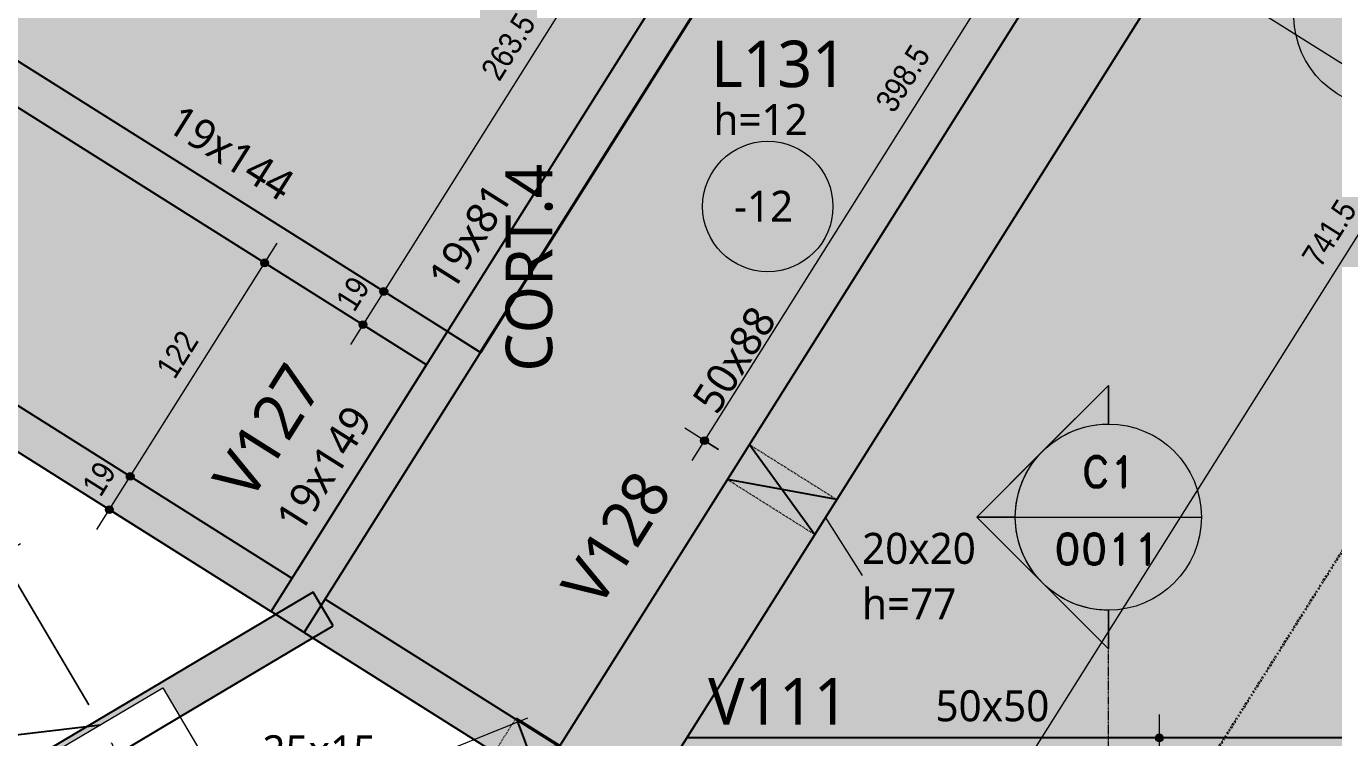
# Model space of a CAD drawing. Extents: x -2131 to 52870, y -3196 to 88043.
# Drawn here: x 42218 to 42851, y 1157 to 1502 of the extents above; entities that cross this region are included whole.
import ezdxf

# ---------------------------------------------------------------- set-up
doc = ezdxf.new("R2010")
doc.units = 0
for name, pattern in [('Centro de 6 mm', [1.32, 0.6, -0.24, 0.24, -0.24]), ('Dash dot', [1.5875, 0.635, -0.47625, 0, -0.47625]), ('Hidden', [0.714375, 0.47625, -0.238125]), ('Traço', [0.635, 0.3175, -0.3175])]:
    doc.linetypes.add(name, pattern=pattern)
for name, color, linetype, lineweight in [('A-ANNO-DIMS', 7, 'Continuous', 9), ('A-ANNO-DIMS-75', 7, 'Continuous', 9), ('A-DETL-THIN', 7, 'Continuous', 25), ('A-FLOR', 7, 'Continuous', 25), ('A-FLOR-IDEN', 7, 'Continuous', 9), ('A-GENM', 7, 'Continuous', 25), ('A-GENM-HDLN', 7, 'Traço', 18), ('A-GENM-IDEN', 7, 'Continuous', 9), ('G-ANNO-SYMB', 7, 'Continuous', 9), ('S-BEAM', 7, 'Continuous', 25), ('S-BEAM-HDLN', 7, 'Traço', 25), ('S-BEAM-IDEN', 7, 'Continuous', 9), ('S-FNDN', 7, 'Continuous', 25), ('S-FNDN-HDLN', 7, 'Traço', 18), ('S-GRID', 7, 'Continuous', 9)]:
    doc.layers.add(name, color=color, linetype=linetype, lineweight=lineweight)
doc.styles.add('Fira Sans_3', font='', dxfattribs={"width": 0.9, "height": 11.25})
doc.styles.add('Gadugi', font='gadugi.ttf', dxfattribs={"height": 15})
doc.styles.add('Gadugi_6', font='gadugi.ttf', dxfattribs={"height": 22.5})
doc.styles.add('RomanD', font='romand__.ttf', dxfattribs={"height": 15})
doc.styles.get('Fira Sans_3').set_extended_font_data('Fira Sans')
doc.dimstyles.new('PED_1_5mm_ESQ_3', dxfattribs={"dimscale": 30.48, "dimtxt": 15.344768, "dimasz": 0.492126, "dimexe": 0.369094, "dimexo": 0.369094, "dimgap": 0.073819, "dimtad": 1, "dimdec": 1, "dimrnd": 0.5, "dimdsep": 46, "dimtxsty": 'Fira Sans_3', "dimblk1": 'DOTSMALL', "dimblk2": 'DOTSMALL', "dimsah": 1, "dimcen": 0.09, "dimdle": 0.369094, "dimazin": 0, "dimtfac": 1, "dimtdec": 4, "dimtix": 1, "dimtmove": 0, "dimatfit": 3, "dimfxl": 1, "dimtvp": 1, "dimtolj": 1, "dimtzin": 0, "dimarcsym": 2})
doc.dimstyles.new('PED_1_5mm_ESQ_6', dxfattribs={"dimscale": 30.48, "dimtxt": 15.344768, "dimasz": 0.492126, "dimexe": 0.369094, "dimexo": 0.369094, "dimgap": 0.073819, "dimtad": 1, "dimdec": 1, "dimrnd": 0.5, "dimdsep": 46, "dimtxsty": 'Fira Sans_3', "dimblk1": 'DOTSMALL', "dimblk2": 'DOTSMALL', "dimsah": 1, "dimcen": 0.09, "dimdle": 0.369094, "dimazin": 0, "dimtfac": 1, "dimtdec": 4, "dimtix": 1, "dimtmove": 2, "dimatfit": 3, "dimfxl": 1, "dimtvp": 1, "dimtolj": 1, "dimtzin": 0, "dimarcsym": 2})
doc.dimstyles.new('PED_1_5mm_ESQ_7', dxfattribs={"dimscale": 30.48, "dimtxt": 15.344768, "dimasz": 0.492126, "dimexe": 0.369094, "dimexo": 0.369094, "dimgap": 0.073819, "dimtad": 1, "dimdec": 1, "dimrnd": 0.5, "dimdsep": 46, "dimtxsty": 'Fira Sans_3', "dimblk1": 'DOTSMALL', "dimblk2": 'DOTSMALL', "dimsah": 1, "dimcen": 0.09, "dimdle": 0.369094, "dimazin": 0, "dimtfac": 1, "dimtdec": 4, "dimtix": 1, "dimtmove": 0, "dimatfit": 3, "dimfxl": 1, "dimtvp": 1, "dimtolj": 1, "dimtzin": 0, "dimarcsym": 2})

# ---------------------------------------------------------------- blocks, each defined once
blk = doc.blocks.new('PED_BLRET-2EST_R01_2019 - 180x80x60 2-3763727-PL C 001 - FORMA DO TÉRREO')
at = {"layer": 'S-FNDN', "linetype": 'Hidden', "lineweight": 18}
for p, q in [((-50, 25), (-50, -25)), ((40, 25), (40, -25)), ((-75, 0), (-25, 0)), ((15, 0), (65, 0))]:
    blk.add_line(p, q, dxfattribs=at)
at = {"layer": 'S-FNDN-HDLN'}
for centre in [(-50, 0), (40, 0)]:
    blk.add_circle(centre, 15, dxfattribs=at)
blk = doc.blocks.new('PED_FURO_RETANGULAR_R04_2020 - 20x20x77-3513536-PL C 001 - FORMA DO TÉRREO')
at = {"layer": 'A-GENM-HDLN'}
for p, q in [((-10, 25), (10, -25)), ((-10, -25), (10, 25)), ((-10, -25), (-10, 25)), ((10, 25), (10, -25))]:
    blk.add_line(p, q, dxfattribs=at)
blk = doc.blocks.new('PED_FURO_RETANGULAR_R04_2020 - 25x15x32-3515337-PL C 001 - FORMA DO TÉRREO')
at = {"layer": 'A-GENM'}
for p, q in [((-12.5, 9.5), (-11.76, 8.93)), ((-12.5, 8.93), (-12.5, 9.5)), ((-12.5, 9.5), (12.5, 9.5)), ((11.74, 8.93), (12.5, 9.5))]:
    blk.add_line(p, q, dxfattribs=at)
at = {"layer": 'A-GENM-HDLN'}
for p, q in [((-12.5, -9.5), (-12.5, 8.93)), ((-12.5, -9.5), (11.74, 8.92)), ((-11.75, 8.93), (12.5, -9.5)), ((12.5, -9.5), (-12.5, -9.5))]:
    blk.add_line(p, q, dxfattribs=at)
blk = doc.blocks.new('Corte - M_Cabeça do corte - Preenchida-2060824-PL C 001 - FORMA DO TÉRREO')
at = {"layer": 'G-ANNO-SYMB'}
h = blk.add_hatch(color=256, dxfattribs=at)
edge = h.paths.add_edge_path(flags=0)
edge.add_line((-0.6, 0.8485), (-0.6, 0.6))
edge.add_arc((-0.6, 0), 0.6, 90, 135)
edge.add_line((-1.0243, 0.4243), (-0.6, 0.8485))
h = blk.add_hatch(color=256, dxfattribs=at)
edge = h.paths.add_edge_path(flags=0)
edge.add_line((-0.6, 0.8485), (-0.1757, 0.4243))
edge.add_arc((-0.6, 0), 0.6, 45, 90)
edge.add_line((-0.6, 0.6), (-0.6, 0.8485))
h = blk.add_hatch(color=256, dxfattribs=at)
edge = h.paths.add_edge_path(flags=0)
edge.add_line((-1.4485, 0), (-1.0243, 0.4243))
edge.add_arc((-0.6, 0), 0.6, 135, 180)
edge.add_line((-1.2, 0), (-1.4485, 0))
h = blk.add_hatch(color=256, dxfattribs=at)
edge = h.paths.add_edge_path(flags=0)
edge.add_line((0.2485, 0), (0, 0))
edge.add_arc((-0.6, 0), 0.6, 360, 405)
edge.add_line((-0.1757, 0.4243), (0.2485, 0))
for p, q in [((-0.6, 0.8485), (-1.4485, 0)), ((-0.6, 0.8485), (-1.0243, 0.4243)), ((-0.6, 0.8485), (0.2485, 0)), ((-0.6, 0.6), (-0.6, 0.8485)), ((-0.6, 0.8485), (-0.6, 0.6)), ((-0.1757, 0.4243), (-0.6, 0.8485)), ((-1.0243, 0.4243), (-1.4485, 0)), ((0.2485, 0), (-0.1757, 0.4243)), ((-1.4485, 0), (-1.2, 0)), ((0, 0), (0.2485, 0)), ((-1.2, 0), (-1.4485, 0)), ((0, 0), (0.2485, 0))]:
    blk.add_line(p, q, dxfattribs=at)
for start, end in [(360, 180), (90, 135), (45, 90), (135, 180), (360, 45), (180, 360)]:
    blk.add_arc((-0.6, 0), 0.6, start, end, dxfattribs=at)
blk = doc.blocks.new('PED_TAG_LAJE_R03 - TÍTULO_ESPESSURA_REBAIXO-2582888-PL C 001 - FORMA DO TÉRREO')
at = {"layer": 'A-FLOR-IDEN'}
blk.add_circle((-0.1083, -0.7611), 0.4205, dxfattribs=at)
blk = doc.blocks.new('DIMBLOCK201-PL C 001 - FORMA DO TÉRREO')
at = {"layer": 'A-ANNO-DIMS-75', "transparency": 16777216}
h = blk.add_hatch(color=256, dxfattribs=at)
edge = h.paths.add_edge_path(flags=0)
edge.add_arc((42774.82, 1533.77), 1.88, 0, 360)
h = blk.add_hatch(color=256, dxfattribs=at)
edge = h.paths.add_edge_path(flags=0)
edge.add_arc((42961.01, 1416.59), 1.88, 0, 360)
for p, q in [((42770.24, 1526.49), (42780.81, 1543.29)), ((42774.82, 1533.77), (42770.24, 1526.49)), ((42774.82, 1533.77), (42961.01, 1416.59)), ((42956.43, 1409.31), (42967, 1426.11)), ((42961.01, 1416.59), (42956.43, 1409.31))]:
    blk.add_line(p, q, dxfattribs=at)
for centre in [(42774.82, 1533.77), (42961.01, 1416.59)]:
    blk.add_circle(centre, 1.88, dxfattribs=at)
at = {"layer": 'A-ANNO-DIMS-75', "color": 0, "transparency": 16777216, "insert": (42807.11, 1534.51), "char_height": 11.25, "width": 26.6763, "attachment_point": 1, "rotation": 327.81471, "line_spacing_factor": 1.049215, "style": 'Fira Sans_3'}
blk.add_mtext('220', dxfattribs=at)
blk = doc.blocks.new('_DotSmall')
at = {"color": 0, "linetype": 'ByBlock', "const_width": 0.5}
blk.add_lwpolyline([(-0.0625, 0, 1), (0.0625, 0, 1)], format="xyb", close=True, dxfattribs=at)
blk = doc.blocks.new('DIMBLOCK339-PL C 001 - FORMA DO TÉRREO')
at = {"layer": 'A-ANNO-DIMS-75', "transparency": 16777216}
h = blk.add_hatch(color=256, dxfattribs=at)
edge = h.paths.add_edge_path(flags=0)
edge.add_arc((43055.57, 1707.62), 1.87, 0, 360)
h = blk.add_hatch(color=256, dxfattribs=at)
edge = h.paths.add_edge_path(flags=0)
edge.add_arc((42660.65, 1080.14), 1.87, 0, 360)
for p, q in [((42942.37, 1778.86), (43065.09, 1701.62)), ((43055.57, 1707.62), (42942.37, 1778.86)), ((43055.57, 1707.62), (42654.66, 1070.62)), ((42547.45, 1151.39), (42670.18, 1074.15)), ((42660.65, 1080.14), (42547.45, 1151.39))]:
    blk.add_line(p, q, dxfattribs=at)
for centre in [(43055.57, 1707.62), (42660.65, 1080.14)]:
    blk.add_circle(centre, 1.87, dxfattribs=at)
at = {"layer": 'A-ANNO-DIMS-75', "color": 0, "transparency": 16777216, "insert": (42834.69, 1390.14), "char_height": 11.25, "width": 37.5357, "attachment_point": 1, "rotation": 57.81471, "line_spacing_factor": 1.049215, "style": 'Fira Sans_3'}
blk.add_mtext('741.5', dxfattribs=at)
blk = doc.blocks.new('DIMBLOCK390-PL C 001 - FORMA DO TÉRREO')
at = {"layer": 'A-ANNO-DIMS-75', "transparency": 16777216}
h = blk.add_hatch(color=256, dxfattribs=at)
edge = h.paths.add_edge_path(flags=0)
edge.add_arc((42766.33, 1157.38), 1.88, 0, 360)
h = blk.add_hatch(color=256, dxfattribs=at)
edge = h.paths.add_edge_path(flags=0)
edge.add_arc((42766.33, 1107.38), 1.88, 0, 360)
for p, q in [((42766.33, 1168.63), (42766.33, 1107.38)), ((42757.73, 1157.38), (42777.58, 1157.38)), ((42766.33, 1157.38), (42757.73, 1157.38)), ((42757.73, 1107.38), (42777.58, 1107.38)), ((42766.33, 1107.38), (42757.73, 1107.38))]:
    blk.add_line(p, q, dxfattribs=at)
for centre in [(42766.33, 1157.38), (42766.33, 1107.38)]:
    blk.add_circle(centre, 1.88, dxfattribs=at)
at = {"layer": 'A-ANNO-DIMS-75', "color": 0, "transparency": 16777216, "insert": (42748.5, 1124.71), "char_height": 11.25, "width": 18.4137, "attachment_point": 1, "rotation": 90, "line_spacing_factor": 1.049215, "style": 'Fira Sans_3'}
blk.add_mtext('50', dxfattribs=at)
blk = doc.blocks.new('DIMBLOCK522-PL C 001 - FORMA DO TÉRREO')
at = {"layer": 'A-ANNO-DIMS-75', "transparency": 16777216}
h = blk.add_hatch(color=256, dxfattribs=at)
edge = h.paths.add_edge_path(flags=0)
edge.add_arc((42758.65, 1638.33), 1.88, 0, 360)
h = blk.add_hatch(color=256, dxfattribs=at)
edge = h.paths.add_edge_path(flags=0)
edge.add_arc((42546.39, 1301.06), 1.88, 0, 360)
for p, q in [((42765.53, 1634), (42749.13, 1644.32)), ((42540.39, 1291.54), (42758.65, 1638.33)), ((42758.65, 1638.33), (42765.53, 1634)), ((42553.26, 1296.74), (42536.86, 1307.06)), ((42546.39, 1301.06), (42553.26, 1296.74))]:
    blk.add_line(p, q, dxfattribs=at)
for centre in [(42758.65, 1638.33), (42546.39, 1301.06)]:
    blk.add_circle(centre, 1.88, dxfattribs=at)
at = {"layer": 'A-ANNO-DIMS-75', "color": 0, "transparency": 16777216, "insert": (42628.47, 1464.95), "char_height": 11.25, "width": 40.3685, "attachment_point": 1, "rotation": 57.81471, "line_spacing_factor": 1.049215, "style": 'Fira Sans_3'}
blk.add_mtext('398.5', dxfattribs=at)
blk = doc.blocks.new('DIMBLOCK578-PL C 001 - FORMA DO TÉRREO')
at = {"layer": 'A-ANNO-DIMS-75', "transparency": 16777216}
h = blk.add_hatch(color=256, dxfattribs=at)
edge = h.paths.add_edge_path(flags=0)
edge.add_arc((42205.95, 1245.67), 1.87, 0, 360)
h = blk.add_hatch(color=256, dxfattribs=at)
edge = h.paths.add_edge_path(flags=0)
edge.add_arc((41995.71, 1121.39), 1.87, 0, 360)
for p, q in [((42248.68, 1173.38), (42200.23, 1255.35)), ((41995.71, 1121.39), (42215.64, 1251.39)), ((42205.95, 1245.67), (42248.68, 1173.38)), ((42036.96, 1051.59), (41989.98, 1131.08)), ((41995.71, 1121.39), (42036.96, 1051.59))]:
    blk.add_line(p, q, dxfattribs=at)
for centre in [(42205.95, 1245.67), (41995.71, 1121.39)]:
    blk.add_circle(centre, 1.87, dxfattribs=at)
at = {"layer": 'A-ANNO-DIMS-75', "color": 0, "transparency": 16777216, "insert": (42082.1, 1193.17), "char_height": 11.25, "width": 26.9124, "attachment_point": 1, "rotation": 30.58717, "line_spacing_factor": 1.049215, "style": 'Fira Sans_3'}
blk.add_mtext('244', dxfattribs=at)
blk = doc.blocks.new('DIMBLOCK632-PL C 001 - FORMA DO TÉRREO')
at = {"layer": 'A-ANNO-DIMS-75', "transparency": 16777216}
h = blk.add_hatch(color=256, dxfattribs=at)
edge = h.paths.add_edge_path(flags=0)
edge.add_arc((42531.71, 1596.24), 1.87, 0, 360)
h = blk.add_hatch(color=256, dxfattribs=at)
edge = h.paths.add_edge_path(flags=0)
edge.add_arc((42391.35, 1373.24), 1.87, 0, 360)
for p, q in [((42552.94, 1582.88), (42522.19, 1602.23)), ((42531.71, 1596.24), (42391.35, 1373.24)), ((42531.71, 1596.24), (42552.94, 1582.88)), ((42384.08, 1377.82), (42400.88, 1367.25)), ((42391.35, 1373.24), (42384.08, 1377.82))]:
    blk.add_line(p, q, dxfattribs=at)
for centre in [(42531.71, 1596.24), (42391.35, 1373.24)]:
    blk.add_circle(centre, 1.87, dxfattribs=at)
at = {"layer": 'A-ANNO-DIMS-75', "color": 0, "transparency": 16777216, "insert": (42437.69, 1480.33), "char_height": 11.25, "width": 39.4243, "attachment_point": 1, "rotation": 57.81472, "line_spacing_factor": 1.049215, "style": 'Fira Sans_3'}
blk.add_mtext('263.5', dxfattribs=at)
blk = doc.blocks.new('DIMBLOCK633-PL C 001 - FORMA DO TÉRREO')
at = {"layer": 'A-ANNO-DIMS-75', "transparency": 16777216}
h = blk.add_hatch(color=256, dxfattribs=at)
edge = h.paths.add_edge_path(flags=0)
edge.add_arc((42391.35, 1373.24), 1.87, 0, 360)
h = blk.add_hatch(color=256, dxfattribs=at)
edge = h.paths.add_edge_path(flags=0)
edge.add_arc((42381.23, 1357.16), 1.87, 0, 360)
for p, q in [((42391.35, 1373.24), (42375.24, 1347.64)), ((42384.08, 1377.82), (42400.88, 1367.25)), ((42391.35, 1373.24), (42384.08, 1377.82)), ((42373.96, 1361.74), (42390.76, 1351.17)), ((42381.23, 1357.16), (42373.96, 1361.74))]:
    blk.add_line(p, q, dxfattribs=at)
for centre in [(42391.35, 1373.24), (42381.23, 1357.16)]:
    blk.add_circle(centre, 1.87, dxfattribs=at)
at = {"layer": 'A-ANNO-DIMS-75', "color": 0, "transparency": 16777216, "insert": (42367.49, 1368.78), "char_height": 11.25, "width": 16.7612, "attachment_point": 1, "rotation": 57.81472, "line_spacing_factor": 1.049215, "style": 'Fira Sans_3'}
blk.add_mtext('19', dxfattribs=at)
blk = doc.blocks.new('DIMBLOCK636-PL C 001 - FORMA DO TÉRREO')
at = {"layer": 'A-ANNO-DIMS-75', "transparency": 16777216}
h = blk.add_hatch(color=256, dxfattribs=at)
edge = h.paths.add_edge_path(flags=0)
edge.add_arc((42268.71, 1283.8), 1.87, 0, 360)
h = blk.add_hatch(color=256, dxfattribs=at)
edge = h.paths.add_edge_path(flags=0)
edge.add_arc((42258.59, 1267.72), 1.87, 0, 360)
for p, q in [((42252.6, 1258.2), (42268.71, 1283.8)), ((42337.41, 1240.56), (42259.19, 1289.79)), ((42268.71, 1283.8), (42337.41, 1240.56)), ((42327.28, 1224.48), (42249.07, 1273.71)), ((42258.59, 1267.72), (42327.28, 1224.48))]:
    blk.add_line(p, q, dxfattribs=at)
for centre in [(42268.71, 1283.8), (42258.59, 1267.72)]:
    blk.add_circle(centre, 1.87, dxfattribs=at)
at = {"layer": 'A-ANNO-DIMS-75', "color": 0, "transparency": 16777216, "insert": (42244.84, 1279.34), "char_height": 11.25, "width": 16.7612, "attachment_point": 1, "rotation": 57.81471, "line_spacing_factor": 1.049215, "style": 'Fira Sans_3'}
blk.add_mtext('19', dxfattribs=at)
blk = doc.blocks.new('DIMBLOCK637-PL C 001 - FORMA DO TÉRREO')
at = {"layer": 'A-ANNO-DIMS-75', "transparency": 16777216}
h = blk.add_hatch(color=256, dxfattribs=at)
edge = h.paths.add_edge_path(flags=0)
edge.add_arc((42333.71, 1387.07), 1.88, 0, 360)
h = blk.add_hatch(color=256, dxfattribs=at)
edge = h.paths.add_edge_path(flags=0)
edge.add_arc((42268.71, 1283.8), 1.87, 0, 360)
for p, q in [((42268.71, 1283.8), (42339.7, 1396.59)), ((42340.98, 1382.49), (42324.18, 1393.06)), ((42333.71, 1387.07), (42340.98, 1382.49)), ((42337.41, 1240.56), (42259.19, 1289.79)), ((42268.71, 1283.8), (42337.41, 1240.56))]:
    blk.add_line(p, q, dxfattribs=at)
for centre, radius in [((42333.71, 1387.07), 1.88), ((42268.71, 1283.8), 1.87)]:
    blk.add_circle(centre, radius, dxfattribs=at)
at = {"layer": 'A-ANNO-DIMS-75', "color": 0, "transparency": 16777216, "insert": (42280.67, 1336.27), "char_height": 11.25, "width": 24.5516, "attachment_point": 1, "rotation": 57.81471, "line_spacing_factor": 1.049215, "style": 'Fira Sans_3'}
blk.add_mtext('122', dxfattribs=at)

msp = doc.modelspace()

# ---------------------------------------------------------------- hatches: boundary and pattern name
at = {"layer": 'A-FLOR', "true_color": 0xfcd5b4}
h = msp.add_hatch(color=254, dxfattribs=at)
h.paths.add_polyline_path([(42422.109, 1353.882), (42761.209, 1892.743), (42654.737, 1960.825), (42447.754, 1631.954), (42320.148, 1712.264), (42187.517, 1501.529), (42422.106, 1353.884)], flags=0)
h.paths.add_polyline_path([(42459.607, 1600.594), (42449.607, 1600.594), (42449.607, 1610.594), (42459.607, 1610.594)], flags=0)
at = {"layer": 'A-FLOR', "true_color": 0xd9d9d9}
for points in [[(42476.185, 1153.151), (42890.478, 1811.412), (42777.322, 1882.602), (42363.006, 1224.441), (42474.17, 1154.42)], [(42537.928, 1157.384), (43093.464, 1157.384), (43330.677, 1534.419), (42932.799, 1784.786), (42538.765, 1158.713)]]:
    msp.add_hatch(color=254, dxfattribs=at).paths.add_polyline_path(points, flags=0)
at = {"layer": 'A-FLOR', "true_color": 0xb4bee6}
msp.add_hatch(color=9, dxfattribs=at).paths.add_polyline_path([(42346.927, 1234.569), (42411.925, 1337.843), (42177.396, 1485.449), (42112.451, 1382.26), (42336.803, 1240.945)], flags=0)
at = {"layer": 'S-BEAM', "true_color": 0xff80ff}
h = msp.add_hatch(color=211, dxfattribs=at)
h.paths.add_polyline_path([(42438.186, 1343.757), (42578.542, 1566.765), (42562.462, 1576.885), (42422.106, 1353.877), (42437.971, 1343.893)], flags=0)
h.paths.add_polyline_path([(42589.195, 1583.691), (42724.191, 1798.257), (42708.144, 1808.357), (42573.115, 1593.812), (42589.076, 1583.767)], flags=0)
h.paths.add_polyline_path([(42734.877, 1815.163), (42777.322, 1882.602), (42777.331, 1882.615), (42875.127, 2038.148), (42859.112, 2048.227), (42771.363, 1908.803), (42771.498, 1908.716), (42761.233, 1892.709), (42718.797, 1825.283), (42734.851, 1815.18)], flags=0)
at = {"layer": 'S-BEAM', "true_color": 0xfcd5b4}
h = msp.add_hatch(color=254, dxfattribs=at)
h.paths.add_polyline_path([(42466.243, 1136.958), (42466.55, 1137.445), (42466.371, 1137.557), (42476.185, 1153.151), (42363.006, 1224.441), (42352.88, 1208.364), (42465.292, 1137.557)], flags=0)
h.paths.add_polyline_path([(42336.803, 1218.49), (42346.927, 1234.569), (42112.347, 1382.326), (42102.446, 1366.602), (42060.133, 1393.241), (42070.037, 1408.976), (41689.278, 1648.809), (41679.284, 1632.93), (41636.968, 1659.563), (41646.943, 1675.458), (41636.968, 1681.759), (41142.432, 1993.257), (41132.312, 1977.177), (42328.887, 1223.476)], flags=0)
at = {"layer": 'S-BEAM', "true_color": 0xd9d9d9}
msp.add_hatch(color=254, dxfattribs=at).paths.add_polyline_path([(42508.688, 1110.924), (42932.799, 1784.885), (42911.687, 1798.173), (42911.64, 1798.098), (42890.478, 1811.412), (42466.371, 1137.557), (42481.177, 1128.239), (42481.178, 1141.884), (42500.178, 1141.881), (42500.178, 1116.28), (42504.731, 1113.415)], flags=0)
at = {"layer": 'S-BEAM', "true_color": 0xfcd5b4}
for points in [[(42411.965, 1337.817), (42422.091, 1353.894), (42103.539, 1554.383), (42093.418, 1538.302), (42411.925, 1337.843)], [(42352.88, 1208.364), (42438.168, 1343.768), (42422.091, 1353.894), (42336.803, 1218.49), (42346.929, 1212.112)]]:
    msp.add_hatch(color=254, dxfattribs=at).paths.add_polyline_path(points, flags=0)
at = {"layer": 'S-BEAM', "true_color": 0x800080}
msp.add_hatch(color=216, dxfattribs=at).paths.add_polyline_path([(42082.756, 1042.904), (42232.582, 1131.833), (42224.274, 1145.888), (42284.534, 1181.508), (42292.778, 1167.562), (42357.072, 1205.723), (42339.009, 1217.097), (42073.088, 1059.26)], flags=0)
at = {"layer": 'S-BEAM', "true_color": 0xd9d9d9}
h = msp.add_hatch(color=254, dxfattribs=at)
h.paths.add_polyline_path([(43929.954, 1107.384), (43969.678, 1107.384), (43969.678, 1157.384), (42537.928, 1157.384), (42508.688, 1110.924), (42500.178, 1116.28), (42500.178, 1107.384), (43789.479, 1107.384)], flags=0)
h.paths.add_polyline_path([(43026.002, 1108.278), (42983.685, 1134.947), (42993.806, 1150.991), (43036.106, 1124.333), (43026.008, 1108.289)], flags=0)
h.paths.add_polyline_path([(43680.944, 1122.884), (43630.944, 1122.884), (43630.944, 1141.884), (43680.944, 1141.884)], flags=0)

# ---------------------------------------------------------------- linework, layer by layer
at = {"layer": 'A-DETL-THIN'}
for p, q in [((42568.109, 1299.206), (42599.772, 1255.647)), ((42610.425, 1272.573), (42557.456, 1282.28)), ((41949.241, 1127.96), (42254.404, 1163.698)), ((42455.333, 1166.954), (42466.371, 1137.557))]:
    msp.add_line(p, q, dxfattribs=at)
at = {"layer": 'A-FLOR'}
msp.add_line((42411.925, 1337.843), (42349.425, 1238.538), dxfattribs=at)
at = {"layer": 'A-GENM-IDEN'}
for p, q in [((42604.807, 1264.147), (42622.597, 1235.822)), ((42460.852, 1166.954), (42388.728, 1137.946))]:
    msp.add_line(p, q, dxfattribs=at)
at = {"layer": 'G-ANNO-SYMB'}
msp.add_line((42696.708, 1264.116), (42786.708, 1264.116), dxfattribs=at)
at = {"layer": 'G-ANNO-SYMB', "linetype": 'Centro de 6 mm'}
msp.add_line((42741.708, -947.416), (42741.708, 1219.116), dxfattribs=at)
at = {"layer": 'S-BEAM'}
for p, q in [((41132.314, 1977.176), (42336.803, 1218.49)), ((42466.371, 1137.557), (42890.478, 1811.412)), ((42508.688, 1110.924), (42932.844, 1784.857)), ((42422.106, 1353.877), (42562.462, 1576.885)), ((42438.186, 1343.757), (42578.542, 1566.765)), ((42422.091, 1353.894), (42187.516, 1501.53)), ((42411.965, 1337.817), (42177.396, 1485.449)), ((42112.347, 1382.326), (42346.929, 1234.567)), ((42336.803, 1218.49), (42422.091, 1353.894)), ((42422.091, 1353.894), (42438.172, 1343.773)), ((42422.106, 1353.877), (42438.186, 1343.757)), ((42352.88, 1208.364), (42438.172, 1343.773)), ((42363.006, 1224.441), (42476.185, 1153.151)), ((42073.088, 1059.26), (42339.012, 1217.099)), ((42352.88, 1208.364), (42336.803, 1218.49)), ((42352.88, 1208.364), (42466.243, 1136.958)), ((42292.778, 1167.562), (42357.072, 1205.723)), ((43093.464, 1157.384), (42537.928, 1157.384))]:
    msp.add_line(p, q, dxfattribs=at)
at = {"layer": 'S-BEAM-HDLN', "linetype": 'Continuous'}
for p, q in [((42437.971, 1343.893), (42578.407, 1566.85)), ((42357.172, 1227.878), (42339.012, 1217.099)), ((42366.87, 1211.539), (42357.172, 1227.878)), ((42357.072, 1205.723), (42366.87, 1211.539)), ((42232.582, 1131.833), (42292.778, 1167.562))]:
    msp.add_line(p, q, dxfattribs=at)
at = {"layer": 'S-FNDN', "lineweight": 18}
for p, q in [((42224.274, 1145.888), (42284.534, 1181.508)), ((42284.534, 1181.508), (42365.95, 1043.771))]:
    msp.add_line(p, q, dxfattribs=at)
at = {"layer": 'S-GRID', "color": 32, "linetype": 'Dash dot', "lineweight": 35, "true_color": 0xe46c0a}
msp.add_line((43811.517, 2767.939), (42064.485, -7.881), dxfattribs=at)

# ---------------------------------------------------------------- block references
at = {"layer": 'A-FLOR-IDEN', "xscale": 74.99999999999996, "yscale": 74.99999999999996, "zscale": 74.99999999999996}
msp.add_blockref('PED_TAG_LAJE_R03 - TÍTULO_ESPESSURA_REBAIXO-2582888-PL C 001 - FORMA DO TÉRREO', (42585.132, 1471.382), dxfattribs=at)
at = {"layer": 'A-GENM', "linetype": 'Traço', "lineweight": 18}
for name, p, rotation in [('PED_FURO_RETANGULAR_R04_2020 - 20x20x77-3513536-PL C 001 - FORMA DO TÉRREO', (42583.941, 1277.427), 237.8147115673076), ('PED_FURO_RETANGULAR_R04_2020 - 25x15x32-3515337-PL C 001 - FORMA DO TÉRREO', (42460.852, 1152.256), 327.8147115695368)]:
    msp.add_blockref(name, p, dxfattribs=dict(at, rotation=rotation))
at = {"layer": 'G-ANNO-SYMB', "extrusion": (0, 0, -1), "xscale": 74.99999999999996, "yscale": 74.99999999999996, "zscale": 74.99999999999996}
for p, rotation in [((-42838.241, 1530.925), 32.18528842311047), ((-42741.708, 1219.116), 270.0000000000002)]:
    msp.add_blockref('Corte - M_Cabeça do corte - Preenchida-2060824-PL C 001 - FORMA DO TÉRREO', p, dxfattribs=dict(at, rotation=rotation))
at = {"layer": 'S-FNDN', "linetype": 'Hidden', "lineweight": 18, "rotation": 300.5871733953253}
msp.add_blockref('PED_BLRET-2EST_R01_2019 - 180x80x60 2-3763727-PL C 001 - FORMA DO TÉRREO', (42297.656, 1090.525), dxfattribs=at)

# ---------------------------------------------------------------- texts
at = {"layer": 'A-FLOR-IDEN', "attachment_point": 1}
for s, insert, char_height, width, style in [('L131', (42549.565, 1494.532), 22.5, 81.17086, 'Gadugi_6'), ('h=12', (42550.736, 1463.818), 15, 59.5253, 'Gadugi'), ('-12', (42560.661, 1421.953), 15, 37.87973, 'Gadugi')]:
    msp.add_mtext(s, dxfattribs=dict(at, insert=insert, char_height=char_height, width=width, style=style))
at = {"layer": 'A-GENM-IDEN', "char_height": 15, "attachment_point": 1, "style": 'Gadugi'}
for s, insert, width in [('20x20', (42622.597, 1256.513), 67.34175), ('h=77', (42622.597, 1229.726), 59.5253), ('25x15', (42332.628, 1158.637), 67.34175)]:
    msp.add_mtext(s, dxfattribs=dict(at, insert=insert, width=width))
at = {"layer": 'G-ANNO-SYMB', "char_height": 15, "attachment_point": 1, "style": 'RomanD'}
for s, insert, width in [('C1', (42728.938, 1293.55), 34.87341), ('0011', (42715.513, 1256.133), 67.34175)]:
    msp.add_mtext(s, dxfattribs=dict(at, insert=insert, width=width))
at = {"layer": 'S-BEAM-IDEN', "attachment_point": 1}
for s, insert, char_height, width, rotation, style in [('19x144', (42293.382, 1464.345), 15, 81.17086, 327.814712, 'Gadugi'), ('CORT.4', (42450.274, 1334.468), 22.5, 125.66452, 90, 'Gadugi_6'), ('19x81', (42412.005, 1380.486), 15, 67.34175, 57.814717, 'Gadugi'), ('50x88', (42539.703, 1321.019), 15, 67.34175, 57.814712, 'Gadugi'), ('V127', (42307.635, 1282.88), 22.5, 87.18352, 57.793937, 'Gadugi_6'), ('19x149', (42338.375, 1263.517), 15, 81.17086, 57.793937, 'Gadugi'), ('V128', (42476.143, 1231.112), 22.5, 87.18352, 57.814712, 'Gadugi_6')]:
    msp.add_mtext(s, dxfattribs=dict(at, insert=insert, char_height=char_height, width=width, rotation=rotation, style=style))
for s, insert, char_height, width, style in [('V111', (42548.172, 1186.293), 22.5, 87.18352, 'Gadugi_6'), ('50x50', (42658.119, 1180.39), 15, 67.34175, 'Gadugi')]:
    msp.add_mtext(s, dxfattribs=dict(at, insert=insert, char_height=char_height, width=width, style=style))

# ---------------------------------------------------------------- dimensions: what is measured, and where the dimension line sits
at = {"layer": 'A-ANNO-DIMS'}
for base, p1, p2, angle, dimstyle, override, picture, middle in [((42660.654, 1080.144), (42932.844, 1784.857), (42537.928, 1157.384), 57.814712, 'PED_1_5mm_ESQ_3', {"dimpost": '<>', "dimfxl": 741.404384}, 'DIMBLOCK339-PL C 001 - FORMA DO TÉRREO', (42851.364, 1398.127)), ((42758.65, 1638.325), (42562.782, 1290.743), (42775.047, 1628.006), 57.814712, 'PED_1_5mm_ESQ_7', {"dimpost": '<>', "dimfxl": 398.5}, 'DIMBLOCK522-PL C 001 - FORMA DO TÉRREO', (42645.701, 1473.984)), ((42391.354, 1373.239), (42562.462, 1576.885), (42393.599, 1371.826), 57.814717, 'PED_1_5mm_ESQ_7', {"dimpost": '<>', "dimfxl": 265.638781}, 'DIMBLOCK632-PL C 001 - FORMA DO TÉRREO', (42454.783, 1488.987)), ((42333.706, 1387.071), (42346.927, 1234.569), (42331.462, 1388.484), 57.814712, 'PED_1_5mm_ESQ_7', {"dimpost": '<>', "dimfxl": 154.690037}, 'DIMBLOCK637-PL C 001 - FORMA DO TÉRREO', (42294.542, 1339.629)), ((42381.234, 1357.159), (42393.599, 1371.826), (42383.478, 1355.746), 57.814717, 'PED_1_5mm_ESQ_7', {"dimpost": '<>', "dimfxl": 19}, 'DIMBLOCK633-PL C 001 - FORMA DO TÉRREO', (42379.477, 1369.489)), ((42268.708, 1283.797), (42336.803, 1218.49), (42346.927, 1234.569), 57.814712, 'PED_1_5mm_ESQ_7', {"dimpost": '<>', "dimfxl": 19}, 'DIMBLOCK636-PL C 001 - FORMA DO TÉRREO', (42256.831, 1280.048)), ((42205.953, 1245.667), (42042.689, 1041.906), (42254.404, 1163.698), 30.587173, 'PED_1_5mm_ESQ_7', {"dimpost": '<>', "dimfxl": 244.247195}, 'DIMBLOCK578-PL C 001 - FORMA DO TÉRREO', (42096.822, 1190.308)), ((42766.332, 1107.384), (42768.984, 1157.384), (42768.984, 1107.384), 90, 'PED_1_5mm_ESQ_3', {"dimpost": '<>', "dimfxl": 50}, 'DIMBLOCK390-PL C 001 - FORMA DO TÉRREO', (42758.359, 1132.384))]:
    dim = msp.add_linear_dim(base=base, p1=p1, p2=p2, angle=angle, dimstyle=dimstyle, override=override, dxfattribs=at)
    dim.commit()
    dim.dimension.update_dxf_attribs({"geometry": picture, "text_midpoint": middle})
dim = msp.add_linear_dim(base=(42961.01, 1416.587), p1=(42776.23, 1536.016), p2=(42962.422, 1418.831), angle=327.814714, dimstyle='PED_1_5mm_ESQ_6', override={"dimpost": '<>', "dimfxl": 220.000001}, dxfattribs=at)
dim.commit()
dim.dimension.update_dxf_attribs({"geometry": 'DIMBLOCK201-PL C 001 - FORMA DO TÉRREO', "text_midpoint": (42814.401, 1521.062), "dimtype": 160, "text_rotation": 327.814714})

doc.saveas('drawing.dxf')
